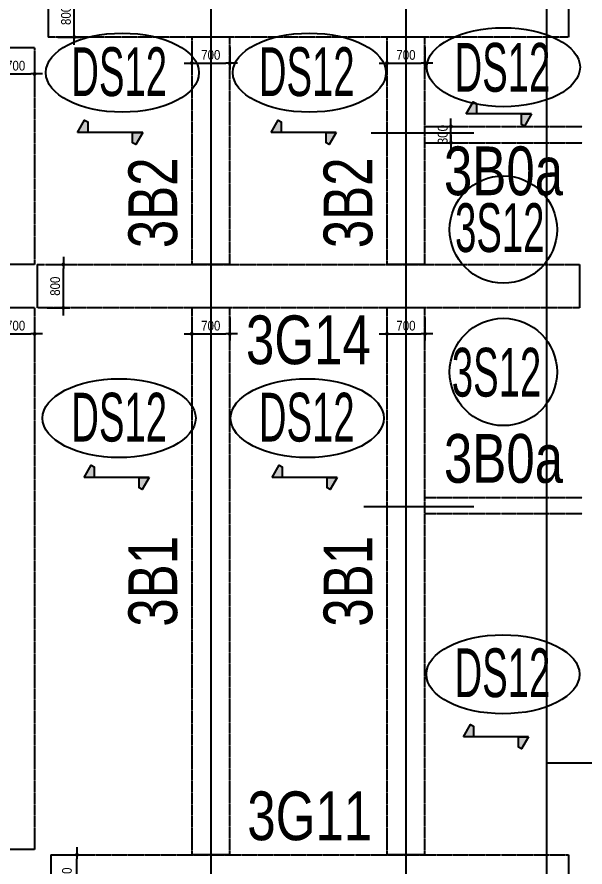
# Model space of a CAD drawing. Header units: millimetres. Extents: x -43750 to 179136, y 88330 to 153500.
# Drawn here: x 156379 to 166857, y 128380 to 144076 of the extents above; entities that cross this region are included whole.
import ezdxf
from ezdxf.enums import TextEntityAlignment as Align

# ---------------------------------------------------------------- set-up
doc = ezdxf.new("R2010")
doc.units = ezdxf.units.MM
doc.linetypes.add('HID', pattern=[2.3, 1.5, -0.8])
doc.layers.get('Defpoints').update_dxf_attribs({"color": 159})
for name, color, linetype in [('^DECK', 130, 'Continuous'), ('A-CEN', 1, 'Continuous'), ('BEAM-TEXT', 4, 'Continuous'), ('DECK-PL', 4, 'Continuous'), ('DECK-SLAB', 4, 'Continuous'), ('GIRDER-TEXT', 7, 'Continuous'), ('TXT-SLAB', 6, 'Continuous'), ('보(beam)', 4, 'HID'), ('보(girder)', 7, 'HID')]:
    doc.layers.add(name, color=color, linetype=linetype)
doc.layers.add('NOPLOT', color=191, linetype='Continuous', plot=False)
doc.styles.add('Gdim', font='', dxfattribs={"width": 0.9})
doc.styles.add('Gtx', font='')
doc.styles.get('Gdim').set_extended_font_data('Dotum')
doc.styles.get('Gtx').set_extended_font_data('Dotum')
doc.dimstyles.new('Gdim200', dxfattribs={"dimscale": 200, "dimtxt": 3, "dimasz": 1.2, "dimexe": 2, "dimexo": 3, "dimgap": 1, "dimtad": 1, "dimdsep": 46, "dimlunit": 6, "dimtxsty": 'Gdim', "dimblk1": '_CIDOT', "dimblk2": '_CIDOT', "dimsah": 1, "dimcen": 2.5, "dimdle": 2, "dimclrd": 1, "dimclre": 1, "dimclrt": 3, "dimazin": 2, "dimtfac": 1, "dimtix": 1, "dimtmove": 2, "dimatfit": 3, "dimldrblk": '_CIDOT', "dimfxl": 2, "dimtolj": 1, "dimtzin": 0, "dimarcsym": 0})

# ---------------------------------------------------------------- blocks, each defined once
blk = doc.blocks.new('_CIDOT')
at = {"color": 0, "linetype": 'ByBlock'}
blk.add_line((2, 0), (-1, 0), dxfattribs=at)
at = {"color": 0, "linetype": 'ByBlock', "const_width": 0.5}
blk.add_lwpolyline([(-0.25, 0, 1), (0.25, 0, 1)], format="xyb", close=True, dxfattribs=at)
blk = doc.blocks.new('*D272')
at = {"layer": 'Defpoints', "color": 155, "lineweight": -2, "transparency": 16777216}
for p, q in [((-1725, 900), (-1305, 900)), ((-1425, -28), (-1425, 828)), ((-1725, -100), (-1305, -100))]:
    blk.add_line(p, q, dxfattribs=at)
at = {"layer": 'Defpoints', "color": 0, "transparency": 16777216}
for p in [(-1905, 900), (-1425, 900), (-1905, -100)]:
    blk.add_point(p, dxfattribs=at)
at = {"layer": 'Defpoints', "color": 155, "lineweight": -2, "transparency": 16777216, "xscale": 71.99999999999994, "yscale": 71.99999999999994, "zscale": 71.99999999999994}
for p, rotation in [((-1425, 900), 90), ((-1425, -100), 270)]:
    blk.add_blockref('_CIDOT', p, dxfattribs=dict(at, rotation=rotation))
at = {"layer": 'Defpoints', "color": 3, "transparency": 16777216, "insert": (-1593, 400), "char_height": 180, "attachment_point": 5, "rotation": 90, "style": 'Gdim'}
blk.add_mtext('\\A1;{\\C155;1,000}', dxfattribs=at)
blk = doc.blocks.new('*D273')
at = {"layer": 'Defpoints', "color": 155, "lineweight": -2, "transparency": 16777216}
for p, q in [((-1725, 800), (-1305, 800)), ((-1425, 72), (-1425, 728)), ((-1725, 0), (-1305, 0))]:
    blk.add_line(p, q, dxfattribs=at)
at = {"layer": 'Defpoints', "color": 0, "transparency": 16777216}
for p in [(-1905, 800), (-1425, 800), (-1905, 0)]:
    blk.add_point(p, dxfattribs=at)
at = {"layer": 'Defpoints', "color": 155, "lineweight": -2, "transparency": 16777216, "xscale": 71.99999999999994, "yscale": 71.99999999999994, "zscale": 71.99999999999994}
for p, rotation in [((-1425, 800), 90), ((-1425, 0), 270)]:
    blk.add_blockref('_CIDOT', p, dxfattribs=dict(at, rotation=rotation))
at = {"layer": 'Defpoints', "color": 3, "transparency": 16777216, "insert": (-1576, 400), "char_height": 180, "attachment_point": 5, "rotation": 90, "style": 'Gdim'}
blk.add_mtext('\\A1;{\\C155;800}', dxfattribs=at)
blk = doc.blocks.new('*D274')
at = {"layer": 'Defpoints', "color": 155, "lineweight": -2, "transparency": 16777216}
for p, q in [((-1725, 750), (-1305, 750)), ((-1425, 122), (-1425, 678)), ((-1725, 50), (-1305, 50))]:
    blk.add_line(p, q, dxfattribs=at)
at = {"layer": 'Defpoints', "color": 0, "transparency": 16777216}
for p in [(-1905, 750), (-1425, 750), (-1905, 50)]:
    blk.add_point(p, dxfattribs=at)
at = {"layer": 'Defpoints', "color": 155, "lineweight": -2, "transparency": 16777216, "xscale": 71.99999999999994, "yscale": 71.99999999999994, "zscale": 71.99999999999994}
for p, rotation in [((-1425, 750), 90), ((-1425, 50), 270)]:
    blk.add_blockref('_CIDOT', p, dxfattribs=dict(at, rotation=rotation))
at = {"layer": 'Defpoints', "color": 3, "transparency": 16777216, "insert": (-1576, 400), "char_height": 180, "attachment_point": 5, "rotation": 90, "style": 'Gdim'}
blk.add_mtext('\\A1;{\\C155;700}', dxfattribs=at)
blk = doc.blocks.new('*D281')
at = {"layer": 'Defpoints', "color": 155, "lineweight": -2, "transparency": 16777216}
for p, q in [((-1725, 750), (-1305, 750)), ((-1425, 122), (-1425, 678)), ((-1725, 50), (-1305, 50))]:
    blk.add_line(p, q, dxfattribs=at)
at = {"layer": 'Defpoints', "color": 0, "transparency": 16777216}
for p in [(-1905, 750), (-1425, 750), (-1905, 50)]:
    blk.add_point(p, dxfattribs=at)
at = {"layer": 'Defpoints', "color": 155, "lineweight": -2, "transparency": 16777216, "xscale": 71.99999999999994, "yscale": 71.99999999999994, "zscale": 71.99999999999994}
for p, rotation in [((-1425, 750), 90), ((-1425, 50), 270)]:
    blk.add_blockref('_CIDOT', p, dxfattribs=dict(at, rotation=rotation))
at = {"layer": 'Defpoints', "color": 3, "transparency": 16777216, "insert": (-1576, 400), "char_height": 180, "attachment_point": 5, "rotation": 90, "style": 'Gdim'}
blk.add_mtext('\\A1;{\\C155;700}', dxfattribs=at)
blk = doc.blocks.new('*D283')
at = {"layer": 'Defpoints', "color": 155, "lineweight": -2, "transparency": 16777216}
for p, q in [((-1725, 800), (-1305, 800)), ((-1425, 72), (-1425, 728)), ((-1725, 0), (-1305, 0))]:
    blk.add_line(p, q, dxfattribs=at)
at = {"layer": 'Defpoints', "color": 0, "transparency": 16777216}
for p in [(-1905, 800), (-1425, 800), (-1905, 0)]:
    blk.add_point(p, dxfattribs=at)
at = {"layer": 'Defpoints', "color": 155, "lineweight": -2, "transparency": 16777216, "xscale": 71.99999999999994, "yscale": 71.99999999999994, "zscale": 71.99999999999994}
for p, rotation in [((-1425, 800), 90), ((-1425, 0), 270)]:
    blk.add_blockref('_CIDOT', p, dxfattribs=dict(at, rotation=rotation))
at = {"layer": 'Defpoints', "color": 3, "transparency": 16777216, "insert": (-1576, 400), "char_height": 180, "attachment_point": 5, "rotation": 90, "style": 'Gdim'}
blk.add_mtext('\\A1;{\\C155;800}', dxfattribs=at)
blk = doc.blocks.new('*D253')
at = {"layer": 'Defpoints', "color": 155, "lineweight": -2, "transparency": 16777216}
for p, q in [((-888, 650), (-468, 650)), ((-588, 22), (-588, 578)), ((-888, -50), (-468, -50))]:
    blk.add_line(p, q, dxfattribs=at)
at = {"layer": 'Defpoints', "color": 0, "transparency": 16777216}
for p in [(-1068, 650), (-588, 650), (-1068, -50)]:
    blk.add_point(p, dxfattribs=at)
at = {"layer": 'Defpoints', "color": 155, "lineweight": -2, "transparency": 16777216, "xscale": 71.99999999999994, "yscale": 71.99999999999994, "zscale": 71.99999999999994}
for p, rotation in [((-588, 650), 90), ((-588, -50), 270)]:
    blk.add_blockref('_CIDOT', p, dxfattribs=dict(at, rotation=rotation))
at = {"layer": 'Defpoints', "color": 3, "transparency": 16777216, "insert": (-738, 300), "char_height": 180, "attachment_point": 5, "rotation": 90, "style": 'Gdim'}
blk.add_mtext('\\A1;{\\C155;700}', dxfattribs=at)
blk = doc.blocks.new('*D284')
at = {"layer": 'Defpoints', "color": 155, "lineweight": -2, "transparency": 16777216}
for p, q in [((-888, 650), (-468, 650)), ((-588, 22), (-588, 578)), ((-888, -50), (-468, -50))]:
    blk.add_line(p, q, dxfattribs=at)
at = {"layer": 'Defpoints', "color": 0, "transparency": 16777216}
for p in [(-1068, 650), (-588, 650), (-1068, -50)]:
    blk.add_point(p, dxfattribs=at)
at = {"layer": 'Defpoints', "color": 155, "lineweight": -2, "transparency": 16777216, "xscale": 71.99999999999994, "yscale": 71.99999999999994, "zscale": 71.99999999999994}
for p, rotation in [((-588, 650), 90), ((-588, -50), 270)]:
    blk.add_blockref('_CIDOT', p, dxfattribs=dict(at, rotation=rotation))
at = {"layer": 'Defpoints', "color": 3, "transparency": 16777216, "insert": (-738, 300), "char_height": 180, "attachment_point": 5, "rotation": 90, "style": 'Gdim'}
blk.add_mtext('\\A1;{\\C155;700}', dxfattribs=at)
blk = doc.blocks.new('A$C58C40D4B')
at = {"layer": 'DECK-PL'}
for points in [[(600, 2), (471, 228), (415, 196), (415, 2)], [(-600, 2), (-471, -223), (-415, -192), (-415, 2)]]:
    blk.add_hatch(color=256, dxfattribs=at).paths.add_polyline_path(points)
blk.add_line((-600, 2), (600, 2), dxfattribs=at)
for points in [[(600, 2), (471, 228), (415, 196), (415, 2), (415, 2), (471, 2), (600, 2)], [(-600, 2), (-471, -223), (-415, -192), (-415, 2), (-415, 2), (-471, 2), (-600, 2)]]:
    blk.add_lwpolyline(points, dxfattribs=at)
blk = doc.blocks.new('*D291')
at = {"layer": 'Defpoints', "color": 155, "lineweight": -2, "transparency": 16777216}
for p, q in [((164084, 142055), (164504, 142055)), ((164384, 142127), (164384, 142199)), ((164384, 141755), (164384, 142055)), ((164084, 141755), (164504, 141755)), ((164384, 141683), (164384, 141611))]:
    blk.add_line(p, q, dxfattribs=at)
at = {"layer": 'Defpoints', "color": 0, "transparency": 16777216}
for p in [(163904, 142055), (164384, 142055), (163904, 141755)]:
    blk.add_point(p, dxfattribs=at)
at = {"layer": 'Defpoints', "color": 155, "lineweight": -2, "transparency": 16777216, "xscale": 71.99999999999994, "yscale": 71.99999999999994, "zscale": 71.99999999999994}
for p, rotation in [((164384, 142055), 270), ((164384, 141755), 90)]:
    blk.add_blockref('_CIDOT', p, dxfattribs=dict(at, rotation=rotation))
at = {"layer": 'Defpoints', "color": 3, "transparency": 16777216, "insert": (164233, 141905), "char_height": 180, "attachment_point": 5, "rotation": 90, "style": 'Gdim'}
blk.add_mtext('\\A1;{\\C155;300}', dxfattribs=at)
blk = doc.blocks.new('*U191')
at = {"layer": 'Defpoints'}
for p, q in [((-1905.451, 900), (-1905.451, -100)), ((7644.549, 900), (7644.549, -100))]:
    blk.add_line(p, q, dxfattribs=at)
at = {"layer": '보(girder)'}
for p, q in [((-1905.451, 900), (7644.549, 900)), ((7644.549, -100), (-1905.451, -100))]:
    blk.add_line(p, q, dxfattribs=at)
at = {"layer": 'Defpoints'}
dim = blk.add_linear_dim(base=(-1425.451, 900), p1=(-1905.451, -100), p2=(-1905.451, 900), angle=90, text='{\\C155;<>}', dimstyle='Gdim200', override={"dimscale": 60, "dimzin": 8, "dimclrd": 155, "dimclre": 155}, dxfattribs=at)
dim.commit()
dim.dimension.update_dxf_attribs({"geometry": '*D272', "text_midpoint": (-1592.914, 400)})
blk = doc.blocks.new('*U193')
at = {"layer": 'Defpoints'}
for p, q in [((-1905.451, 800), (-1905.451, 0)), ((7694.549, 800), (7694.549, 0))]:
    blk.add_line(p, q, dxfattribs=at)
at = {"layer": '보(girder)'}
for p, q in [((-1905.451, 800), (7694.549, 800)), ((7694.549, 0), (-1905.451, 0))]:
    blk.add_line(p, q, dxfattribs=at)
at = {"layer": 'Defpoints'}
dim = blk.add_linear_dim(base=(-1425.451, 800), p1=(-1905.451, 0), p2=(-1905.451, 800), angle=90, text='{\\C155;<>}', dimstyle='Gdim200', override={"dimscale": 60, "dimzin": 8, "dimclrd": 155, "dimclre": 155}, dxfattribs=at)
dim.commit()
dim.dimension.update_dxf_attribs({"geometry": '*D273', "text_midpoint": (-1575.573, 400)})
blk = doc.blocks.new('*U189')
at = {"layer": 'Defpoints'}
for p, q in [((-1905.451, 750), (-1905.451, 50)), ((8094.549, 750), (8094.549, 50))]:
    blk.add_line(p, q, dxfattribs=at)
at = {"layer": '보(girder)'}
for p, q in [((-1905.451, 750), (8094.549, 750)), ((8094.549, 50), (-1905.451, 50))]:
    blk.add_line(p, q, dxfattribs=at)
at = {"layer": 'Defpoints'}
dim = blk.add_linear_dim(base=(-1425.451, 750), p1=(-1905.451, 50), p2=(-1905.451, 750), angle=90, text='{\\C155;<>}', dimstyle='Gdim200', override={"dimscale": 60, "dimzin": 8, "dimclrd": 155, "dimclre": 155}, dxfattribs=at)
dim.commit()
dim.dimension.update_dxf_attribs({"geometry": '*D274', "text_midpoint": (-1575.573, 400)})
blk = doc.blocks.new('*U209')
at = {"layer": 'Defpoints'}
for p, q in [((-1905.451, 750), (-1905.451, 50)), ((2094.549, 750), (2094.549, 50))]:
    blk.add_line(p, q, dxfattribs=at)
at = {"layer": '보(girder)'}
for p, q in [((-1905.451, 750), (2094.549, 750)), ((2094.549, 50), (-1905.451, 50))]:
    blk.add_line(p, q, dxfattribs=at)
at = {"layer": 'Defpoints'}
dim = blk.add_linear_dim(base=(-1425.451, 750), p1=(-1905.451, 50), p2=(-1905.451, 750), angle=90, text='{\\C155;<>}', dimstyle='Gdim200', override={"dimscale": 60, "dimzin": 8, "dimclrd": 155, "dimclre": 155}, dxfattribs=at)
dim.commit()
dim.dimension.update_dxf_attribs({"geometry": '*D281', "text_midpoint": (-1575.573, 400)})
blk = doc.blocks.new('*U213')
at = {"layer": 'Defpoints'}
for p, q in [((-1905.451, 800), (-1905.451, 0)), ((8094.549, 800), (8094.549, 0))]:
    blk.add_line(p, q, dxfattribs=at)
at = {"layer": '보(girder)'}
for p, q in [((-1905.451, 800), (8094.549, 800)), ((8094.549, 0), (-1905.451, 0))]:
    blk.add_line(p, q, dxfattribs=at)
at = {"layer": 'Defpoints'}
dim = blk.add_linear_dim(base=(-1425.451, 800), p1=(-1905.451, 0), p2=(-1905.451, 800), angle=90, text='{\\C155;<>}', dimstyle='Gdim200', override={"dimscale": 60, "dimzin": 8, "dimclrd": 155, "dimclre": 155}, dxfattribs=at)
dim.commit()
dim.dimension.update_dxf_attribs({"geometry": '*D283', "text_midpoint": (-1575.573, 400)})
blk = doc.blocks.new('*U155')
at = {"layer": 'Defpoints'}
for p, q in [((-1067.879, 650), (-1067.879, -50)), ((3132.121, 650), (3132.121, -50))]:
    blk.add_line(p, q, dxfattribs=at)
at = {"layer": '보(beam)'}
for p, q in [((3132.121, 650), (-1067.879, 650)), ((-1067.879, -50), (3132.121, -50))]:
    blk.add_line(p, q, dxfattribs=at)
at = {"layer": 'Defpoints'}
dim = blk.add_linear_dim(base=(-587.879, 650), p1=(-1067.879, -50), p2=(-1067.879, 650), angle=90, text='{\\C155;<>}', dimstyle='Gdim200', override={"dimscale": 60, "dimzin": 8, "dimclrd": 155, "dimclre": 155}, dxfattribs=at)
dim.commit()
dim.dimension.update_dxf_attribs({"geometry": '*D253', "text_midpoint": (-738.001, 300)})
blk = doc.blocks.new('*U215')
at = {"layer": 'Defpoints'}
for p, q in [((-1067.879, 650), (-1067.879, -50)), ((9032.121, 650), (9032.121, -50))]:
    blk.add_line(p, q, dxfattribs=at)
at = {"layer": '보(beam)'}
for p, q in [((9032.121, 650), (-1067.879, 650)), ((-1067.879, -50), (9032.121, -50))]:
    blk.add_line(p, q, dxfattribs=at)
at = {"layer": 'Defpoints'}
dim = blk.add_linear_dim(base=(-587.879, 650), p1=(-1067.879, -50), p2=(-1067.879, 650), angle=90, text='{\\C155;<>}', dimstyle='Gdim200', override={"dimscale": 60, "dimzin": 8, "dimclrd": 155, "dimclre": 155}, dxfattribs=at)
dim.commit()
dim.dimension.update_dxf_attribs({"geometry": '*D284', "text_midpoint": (-738.001, 300)})

msp = doc.modelspace()

# ---------------------------------------------------------------- linework, layer by layer
at = {"layer": '^DECK', "color": 0}
for centre in [(165350.918, 140150.918), (165350.918, 137520.918)]:
    msp.add_circle(centre, 990.918, dxfattribs=at)
for centre in [(158322.381, 143048.176), (161772.381, 143048.176), (165352.381, 143148.176), (158262.381, 136668.176), (161732.381, 136668.176), (165342.381, 131938.176)]:
    msp.add_ellipse(centre, major_axis=(1412.381, 0), ratio=0.51617646, dxfattribs=at)
at = {"layer": 'A-CEN'}
for p, q in [((159953.571, 153500), (159953.571, 110771.892)), ((163553.571, 153500), (163553.571, 110771.892)), ((164803.571, 141930.018), (162910, 141930.018)), ((164803.571, 135030.018), (162780, 135030.018))]:
    msp.add_line(p, q, dxfattribs=at)
at = {"layer": 'NOPLOT', "elevation": 0}
for points in [[(166153.571, 150005.018), (178153.571, 150005.018), (178153.571, 122185.018), (166153.571, 122185.018)], [(166153.571, 130305.017), (178153.571, 130305.017), (178153.571, 102485.017), (166153.571, 102485.017)]]:
    msp.add_lwpolyline(points, close=True, dxfattribs=at)
at = {"layer": '보(beam)', "linetype": 'HID'}
for p, q in [((163903.571, 142055.018), (166803.571, 142055.018)), ((163903.571, 141755.018), (166803.571, 141755.018)), ((163903.571, 135205.018), (166803.571, 135205.018)), ((163903.571, 134905.018), (166803.571, 134905.018))]:
    msp.add_line(p, q, dxfattribs=at)

# ---------------------------------------------------------------- block references
at = {"layer": 'DECK-PL', "xscale": -1}
for p in [(165267.526, 142283.469), (158097.526, 141943.469), (161667.526, 141943.469), (158217.526, 135573.469), (161687.526, 135573.469), (165217.526, 130783.469)]:
    msp.add_blockref('A$C58C40D4B', p, dxfattribs=at)
at = {"layer": '보(beam)', "rotation": 270}
for name, p in [('*U155', (159653.571, 142637.139)), ('*U155', (163253.571, 142637.139)), ('*U215', (159653.571, 137637.139)), ('*U215', (163253.571, 137637.139))]:
    msp.add_blockref(name, p, dxfattribs=at)
at = {"layer": '보(girder)'}
for name, p in [('*U193', (158859.022, 143705.018)), ('*U213', (158659.022, 138705.018)), ('*U191', (158909.022, 127705.018))]:
    msp.add_blockref(name, p, dxfattribs=at)
at = {"layer": '보(girder)', "rotation": 270}
for name, p in [('*U209', (155953.571, 141599.567)), ('*U189', (155953.571, 136799.567))]:
    msp.add_blockref(name, p, dxfattribs=at)

# ---------------------------------------------------------------- texts
at = {"layer": 'BEAM-TEXT', "style": 'Gtx', "width": 0.8}
msp.add_text('3B0a', height=900, dxfattribs=at).set_placement((165353.571, 141685.018), align=Align.TOP_CENTER)
for s, p in [('3B2', (159603.571, 140645.018)), ('3B2', (163203.571, 140645.018)), ('3B1', (159603.571, 133655.018)), ('3B1', (163203.571, 133655.018))]:
    msp.add_text(s, height=900, rotation=90, dxfattribs=at).set_placement(p, align=Align.BOTTOM_CENTER)
msp.add_text('3B0a', height=900, dxfattribs=at).set_placement((165353.571, 135205.018), align=Align.BOTTOM_CENTER)
at = {"layer": 'DECK-SLAB', "style": 'Gtx', "width": 0.6}
for p in [(157380, 142616.866, 0), (160840, 142616.866, 0), (164450, 142696.866, 0), (157380, 136236.866, 0), (160840, 136236.866, 0), (164450, 131516.866, 0)]:
    msp.add_text('DS12', height=900, dxfattribs=at).set_placement(p)
at = {"layer": 'GIRDER-TEXT', "style": 'Gtx', "width": 0.8}
msp.add_text('3G14', height=900, dxfattribs=at).set_placement((161753.571, 138565.018), align=Align.TOP_CENTER)
msp.add_text('3G11', height=900, dxfattribs=at).set_placement((161778.571, 128605.018), align=Align.BOTTOM_CENTER)
at = {"layer": 'TXT-SLAB', "style": 'Gtx', "width": 0.6}
for p in [(164460, 139736.866), (164400, 137066.866)]:
    msp.add_text('3S12', height=900, dxfattribs=at).set_placement(p)

# ---------------------------------------------------------------- dimensions: what is measured, and where the dimension line sits
at = {"layer": 'Defpoints'}
dim = msp.add_linear_dim(base=(164383.571, 142055.018), p1=(163903.571, 141755.018), p2=(163903.571, 142055.018), angle=90, text='{\\C155;<>}', dimstyle='Gdim200', override={"dimscale": 60, "dimzin": 8, "dimclrd": 155, "dimclre": 155}, dxfattribs=at)
dim.commit()
dim.dimension.update_dxf_attribs({"geometry": '*D291', "text_midpoint": (164233.449, 141905.018)})

doc.saveas('drawing.dxf')
